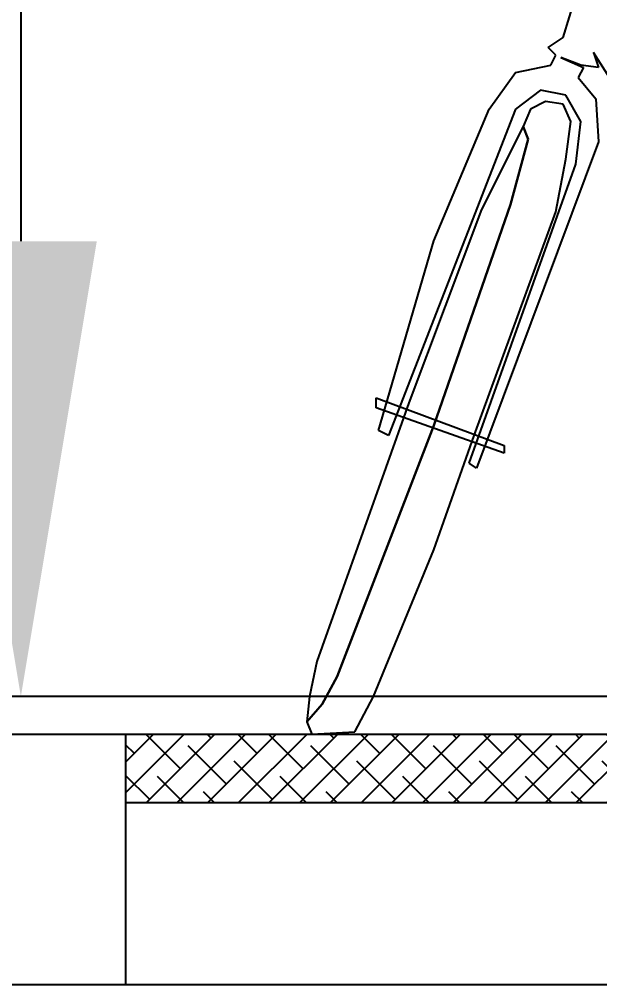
# Model space of a CAD drawing. Header units: millimetres. Extents: x 2 to 5882, y 1831 to 3462.
# Drawn here: x 550.959 to 553.507, y 2698.83 to 2703.071 of the extents above; entities that cross this region are included whole.
import ezdxf

# ---------------------------------------------------------------- set-up
doc = ezdxf.new("R2010")
doc.units = ezdxf.units.MM
for name, color, linetype in [('fz', 7, 'Continuous'), ('标注', 4, 'Continuous'), ('道路结构', 7, 'Continuous')]:
    doc.layers.add(name, color=color, linetype=linetype)
doc.styles.get("Standard").update_dxf_attribs({"font": 'simplex1.shx', "width": 0.7, "bigfont": 'hztxt.shx'})
doc.dimstyles.new('比例1：200', dxfattribs={"dimtxt": 3, "dimasz": 2, "dimexe": 1, "dimexo": 1, "dimgap": 0.5, "dimtad": 1, "dimlfac": 20, "dimzin": 13, "dimdsep": 46, "dimtxsty": 'Standard', "dimcen": -0.09, "dimclrd": 256, "dimclre": 256, "dimclrt": 7, "dimaunit": 1, "dimadec": 0, "dimazin": 0, "dimtfac": 0.0005, "dimtix": 1, "dimtmove": 2, "dimatfit": 3, "dimfxl": 0, "dimtolj": 1, "dimtzin": 13, "dimarcsym": 0})

# ---------------------------------------------------------------- blocks, each defined once
blk = doc.blocks.new('单车')
at = {"color": 143, "linetype": 'Continuous'}
for p, q in [((-1440.4973, -1093.5287), (-1440.398, -1093.1977)), ((-1440.5635, -1093.5728), (-1440.4973, -1093.5287)), ((-1440.5304, -1093.6059), (-1440.5635, -1093.5728)), ((-1440.5524, -1093.6501), (-1440.5304, -1093.6059)), ((-1439.6864, -1094.665), (-1440.3649, -1093.5949)), ((-1440.3649, -1093.5949), (-1440.3428, -1093.6611)), ((-1440.7069, -1093.6832), (-1440.5524, -1093.6501)), ((-1440.5083, -1093.617), (-1440.409, -1093.6611)), ((-1440.4201, -1093.6501), (-1440.5083, -1093.617)), ((-1440.3428, -1093.6611), (-1440.4201, -1093.6501)), ((-1440.8227, -1093.8431), (-1440.7069, -1093.6832)), ((-1440.409, -1093.6611), (-1440.4311, -1093.7052)), ((-1440.4311, -1093.7052), (-1440.3539, -1093.799)), ((-1440.5966, -1093.7604), (-1440.7069, -1093.8431)), ((-1440.4862, -1093.7825), (-1440.5966, -1093.7604)), ((-1440.5745, -1093.81), (-1440.6407, -1093.8431)), ((-1440.4973, -1093.8211), (-1440.5745, -1093.81)), ((-1440.4642, -1093.8983), (-1440.4973, -1093.8211)), ((-1440.4201, -1093.8983), (-1440.4862, -1093.7825)), ((-1440.3539, -1093.799), (-1440.3428, -1093.9866)), ((-1440.7069, -1093.8431), (-1441.264, -1095.2773)), ((-1441.0654, -1094.4223), (-1440.8227, -1093.8431)), ((-1440.6407, -1093.8431), (-1440.6738, -1093.9204)), ((-1440.4862, -1094.0638), (-1440.4642, -1093.8983)), ((-1440.4421, -1094.0859), (-1440.4201, -1093.8983)), ((-1440.6738, -1093.9204), (-1440.8558, -1094.2844)), ((-1440.6738, -1093.9204), (-1440.6738, -1093.9204)), ((-1440.6517, -1093.9755), (-1440.6738, -1093.9204)), ((-1440.6738, -1093.9204), (-1440.6517, -1093.9755)), ((-1440.3428, -1093.9866), (-1440.8779, -1095.4208)), ((-1440.729, -1094.2624), (-1440.6517, -1093.9755)), ((-1440.6517, -1093.9755), (-1440.729, -1094.2624)), ((-1440.5304, -1094.2955), (-1440.4862, -1094.0638)), ((-1440.911, -1095.3987), (-1440.4421, -1094.0859)), ((-1440.8558, -1094.2844), (-1441.1758, -1095.1339)), ((-1441.0654, -1095.2332), (-1440.729, -1094.2624)), ((-1440.729, -1094.2624), (-1441.0654, -1095.2332)), ((-1440.8889, -1095.2773), (-1440.5304, -1094.2955)), ((-1441.3082, -1095.2553), (-1441.0654, -1094.4223)), ((-1441.1758, -1095.1339), (-1441.5785, -1096.2703)), ((-1441.3192, -1095.1119), (-1440.7565, -1095.3215)), ((-1441.3192, -1095.1119), (-1441.3192, -1095.1119)), ((-1441.3192, -1095.156), (-1441.3192, -1095.1119)), ((-1440.7565, -1095.3546), (-1441.3192, -1095.156)), ((-1441.4902, -1096.3365), (-1441.0654, -1095.2332)), ((-1441.0654, -1095.2332), (-1441.4902, -1096.3365)), ((-1441.264, -1095.2773), (-1441.3082, -1095.2553)), ((-1441.0654, -1095.7793), (-1440.8889, -1095.2773)), ((-1440.7565, -1095.3215), (-1440.7565, -1095.3546)), ((-1440.8779, -1095.4208), (-1440.911, -1095.3987)), ((-1441.3302, -1096.4247), (-1441.0654, -1095.7793)), ((-1441.5785, -1096.2703), (-1441.6116, -1096.4247)), ((-1441.5564, -1096.4578), (-1441.4902, -1096.3365)), ((-1441.4902, -1096.3365), (-1441.5564, -1096.4578)), ((-1441.6116, -1096.4247), (-1441.6226, -1096.535)), ((-1441.413, -1096.5792), (-1441.3302, -1096.4247)), ((-1441.6226, -1096.535), (-1441.5564, -1096.4578)), ((-1441.5564, -1096.4578), (-1441.6226, -1096.535)), ((-1441.6226, -1096.535), (-1441.6005, -1096.5902)), ((-1441.6005, -1096.5902), (-1441.413, -1096.5792))]:
    blk.add_line(p, q, dxfattribs=at)
at = {"color": 143, "width": 0.8, "flags": 9}
for tag in ['YSIZE', 'XSIZE']:
    blk.add_attdef(tag, (-1438.3956, -1096.4688), '', height=0.00181, dxfattribs=at)
blk = doc.blocks.new('*D183')
at = {"layer": 'DEFPOINTS', "color": 0}
for p in [(556.26, 2719.6841), (550.9657, 2700.0957), (556.26, 2700.0957)]:
    blk.add_point(p, dxfattribs=at)
at = {"layer": '标注', "lineweight": -2}
for p, q in [((555.26, 2719.6841), (549.9657, 2719.6841)), ((550.9657, 2717.6841), (550.9657, 2702.0957)), ((555.26, 2700.0957), (549.9657, 2700.0957))]:
    blk.add_line(p, q, dxfattribs=at)
at = {"layer": '标注'}
for points in [[(550.6323, 2717.6841), (551.299, 2717.6841), (550.9657, 2719.6841)], [(550.6323, 2702.0957), (551.299, 2702.0957), (550.9657, 2700.0957)]]:
    blk.add_solid(points, dxfattribs=at)
at = {"layer": '标注', "color": 7, "insert": (548.9657, 2709.8899), "char_height": 3, "attachment_point": 5, "rotation": 90}
blk.add_mtext('\\A1;600', dxfattribs=at)

msp = doc.modelspace()

# ---------------------------------------------------------------- hatches: boundary and pattern name
at = {"layer": 'fz'}
h = msp.add_hatch(dxfattribs=at)
h.set_pattern_fill('ANSI38', color=256, scale=0.03, style=0)
h.set_pattern_definition([(44.9999999996, (-941714.84135, -2576801.1361), (-0.0673519209076, 0.0673519209085), []), (134.9999999996, (-941714.84135, -2576801.1361), (-0.2020557627236, 0.0673519209094), [0.238125, -0.142875])])
h.paths.add_polyline_path([(551.42536, 2699.92966), (551.42536, 2699.62966), (556.82536, 2699.62966), (556.82536, 2699.92966)])

# ---------------------------------------------------------------- linework, layer by layer
at = {"linetype": 'Continuous'}
msp.add_line((552.22166, 2699.98483), (552.22166, 2699.98483), dxfattribs=at)
for p, q in [((528.07536, 2699.92966), (556.82536, 2699.92966)), ((551.42536, 2699.62966), (556.82536, 2699.62966))]:
    msp.add_line(p, q)
at = {"layer": '道路结构'}
for p, q in [((551.42536, 2699.92966), (551.42536, 2698.83158)), ((556.82536, 2698.82966), (544.07556, 2698.82966))]:
    msp.add_line(p, q, dxfattribs=at)

# ---------------------------------------------------------------- block references
at = {"layer": '标注'}
msp.add_blockref('单车', (1993.84426, 3796.51988), dxfattribs=at)

# ---------------------------------------------------------------- dimensions: what is measured, and where the dimension line sits
dim = msp.add_linear_dim(base=(550.96568, 2700.09571), p1=(556.26001, 2719.68413), p2=(556.26001, 2700.09571), angle=90, text='600', dimstyle='比例1：200', dxfattribs=at)
dim.commit()
dim.dimension.update_dxf_attribs({"geometry": '*D183', "text_midpoint": (548.96568, 2709.88992)})

doc.saveas('drawing.dxf')
